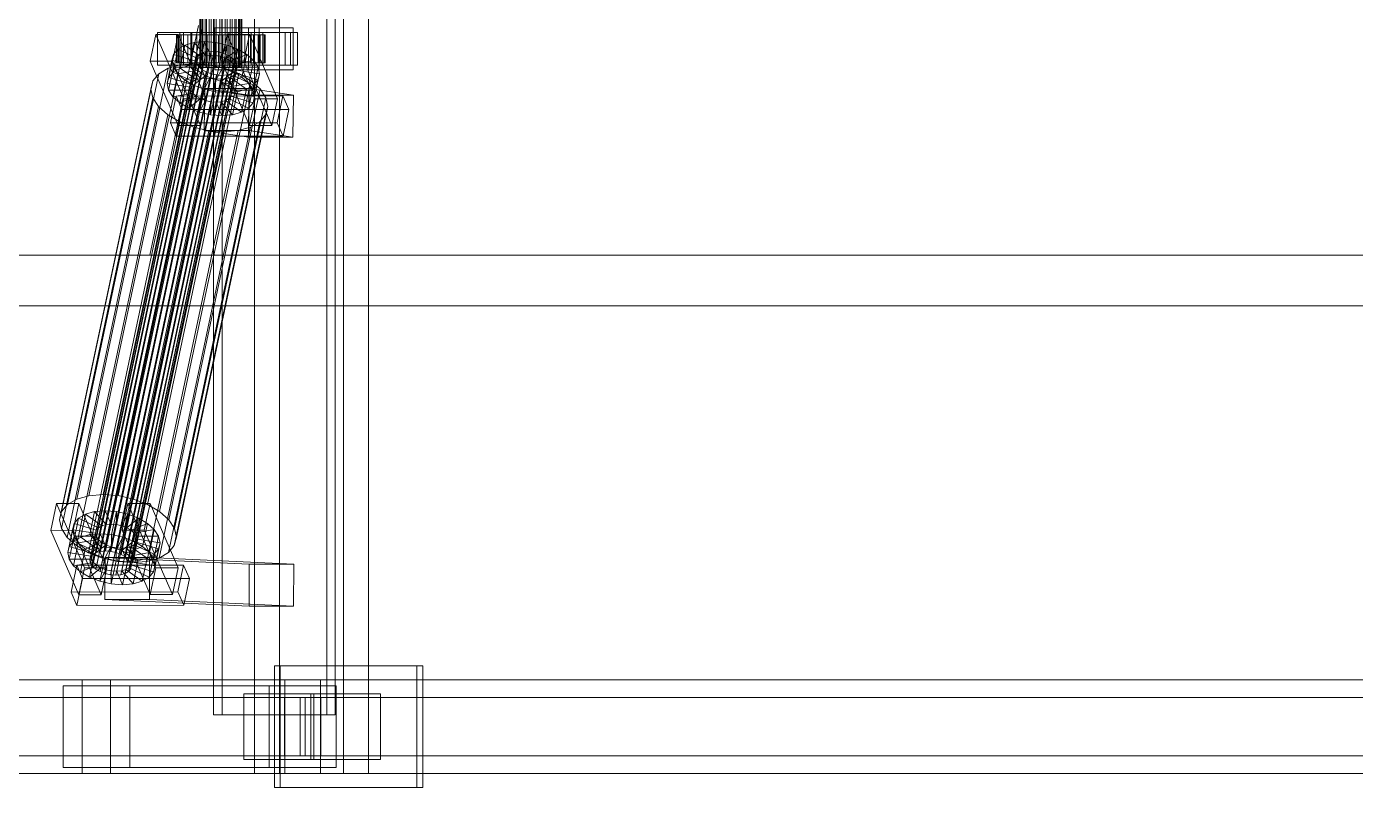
# Model space of a CAD drawing. Header units: millimetres. Extents: x -1970 to 34302, y -65268 to 6837.
# Drawn here: x 4593 to 5162, y -18456 to -18130 of the extents above; entities that cross this region are included whole.
import ezdxf

# ---------------------------------------------------------------- set-up
doc = ezdxf.new("R2010")
doc.units = ezdxf.units.MM
doc.layers.add('superior_C01', color=7, linetype='Continuous', lineweight=0)

msp = doc.modelspace()

# ---------------------------------------------------------------- linework, layer by layer
at = {"layer": 'superior_C01'}
for p, q in [((4690.625, -17550), (4690.625, -18450)), ((4701.278, -18450), (4701.278, -17550)), ((4728.727, -18450), (4728.727, -17550)), ((4739.381, -17550), (4739.381, -18450)), ((4673.101, -17575), (4673.101, -18425)), ((4676.753, -18425), (4676.753, -17575)), ((4721.49, -18425), (4721.49, -17575)), ((4725.143, -17575), (4725.143, -18425)), ((4667.121, -18148), (4667.121, -17852)), ((4667.317, -18148), (4667.317, -17852)), ((4667.538, -18148), (4667.538, -17852)), ((4668.112, -18148), (4668.112, -17852)), ((4668.539, -18148), (4668.539, -17852)), ((4669.452, -18148), (4669.452, -17852)), ((4670.056, -18148), (4670.056, -17852)), ((4671.246, -18148), (4671.246, -17852)), ((4671.986, -18148), (4671.986, -17852)), ((4673.371, -18148), (4673.371, -17852)), ((4674.197, -18148), (4674.197, -17852)), ((4675.684, -18148), (4675.684, -17852)), ((4676.538, -18148), (4676.538, -17852)), ((4678.025, -18148), (4678.025, -17852)), ((4678.85, -18148), (4678.85, -17852)), ((4680.236, -18148), (4680.236, -17852)), ((4680.976, -18148), (4680.976, -17852)), ((4682.166, -18148), (4682.166, -17852)), ((4682.77, -18148), (4682.77, -17852)), ((4683.683, -18148), (4683.683, -17852)), ((4684.11, -18148), (4684.11, -17852)), ((4684.684, -17852), (4684.684, -18148)), ((4684.905, -18148), (4684.905, -17852)), ((4685.101, -18148), (4685.101, -17852)), ((4666.563, -18130), (4645.725, -18228.298)), ((4647.542, -18228.298), (4668.38, -18130)), ((4658.632, -18133), (4649.107, -18133)), ((4649.107, -18133), (4649.107, -18147)), ((4663.717, -18133), (4649.107, -18133)), ((4658.632, -18147), (4658.632, -18133)), ((4658.632, -18133), (4673.242, -18133)), ((4705.973, -18133), (4660.25, -18133)), ((4660.25, -18133), (4660.25, -18147)), ((4663.294, -18133), (4660.25, -18133)), ((4663.294, -18147), (4663.294, -18133)), ((4663.294, -18133), (4709.016, -18133)), ((4663.717, -18147), (4663.717, -18133)), ((4663.717, -18133), (4673.242, -18133)), ((4673.242, -18133), (4673.242, -18147)), ((4692.637, -18131), (4673.586, -18131)), ((4673.586, -18131), (4673.586, -18149)), ((4688.074, -18131), (4673.586, -18131)), ((4689.114, -18133), (4679.588, -18133)), ((4679.588, -18133), (4679.588, -18147)), ((4694.198, -18133), (4679.588, -18133)), ((4688.074, -18149), (4688.074, -18131)), ((4688.074, -18131), (4707.125, -18131)), ((4689.114, -18147), (4689.114, -18133)), ((4689.114, -18133), (4703.724, -18133)), ((4692.637, -18149), (4692.637, -18131)), ((4692.637, -18131), (4707.125, -18131)), ((4694.198, -18147), (4694.198, -18133)), ((4694.198, -18133), (4703.724, -18133)), ((4703.724, -18133), (4703.724, -18147)), ((4705.973, -18147), (4705.973, -18133)), ((4705.973, -18133), (4709.016, -18133)), ((4707.125, -18131), (4707.125, -18149)), ((4709.016, -18133), (4709.016, -18147)), ((4648.405, -18133.859), (4645.974, -18145.327)), ((4657.93, -18133.847), (4648.405, -18133.859)), ((4660.404, -18161.391), (4648.405, -18133.859)), ((4655.499, -18145.315), (4657.93, -18133.847)), ((4657.546, -18134), (4657.132, -18134)), ((4657.132, -18134), (4667.121, -18134)), ((4657.132, -18146), (4657.132, -18134)), ((4657.132, -18134), (4658.012, -18134)), ((4659.224, -18134), (4657.546, -18134)), ((4657.546, -18134), (4667.317, -18134)), ((4657.546, -18146), (4657.546, -18134)), ((4660.822, -18138.419), (4657.828, -18140.156)), ((4657.93, -18133.847), (4669.929, -18161.379)), ((4658.012, -18134), (4667.538, -18134)), ((4658.012, -18146), (4658.012, -18134)), ((4658.012, -18134), (4660.126, -18134)), ((4658.738, -18148.249), (4660.822, -18138.419)), ((4662.053, -18134), (4659.224, -18134)), ((4659.224, -18134), (4668.112, -18134)), ((4659.224, -18146), (4659.224, -18134)), ((4660.126, -18134), (4668.539, -18134)), ((4660.126, -18146), (4660.126, -18134)), ((4660.126, -18134), (4663.329, -18134)), ((4664.712, -18137.325), (4660.822, -18138.419)), ((4660.822, -18138.419), (4667.749, -18143.38)), ((4665.84, -18134), (4662.053, -18134)), ((4662.053, -18134), (4669.452, -18134)), ((4662.053, -18146), (4662.053, -18134)), ((4662.628, -18147.155), (4664.712, -18137.325)), ((4663.329, -18134), (4670.056, -18134)), ((4663.329, -18146), (4663.329, -18134)), ((4663.329, -18134), (4667.403, -18134)), ((4669.235, -18136.948), (4664.712, -18137.325)), ((4664.712, -18137.325), (4669.592, -18142.862)), ((4670.328, -18134), (4665.84, -18134)), ((4665.84, -18134), (4671.246, -18134)), ((4665.84, -18146), (4665.84, -18134)), ((4667.121, -18134), (4667.317, -18134)), ((4667.121, -18134), (4667.121, -18146)), ((4667.538, -18134), (4667.121, -18134)), ((4667.151, -18146.777), (4669.235, -18136.948)), ((4667.317, -18134), (4668.112, -18134)), ((4667.317, -18134), (4667.317, -18146)), ((4667.403, -18134), (4671.986, -18134)), ((4667.403, -18146), (4667.403, -18134)), ((4667.403, -18134), (4672.07, -18134)), ((4667.538, -18134), (4667.538, -18146)), ((4668.539, -18134), (4667.538, -18134)), ((4668.112, -18134), (4669.452, -18134)), ((4668.112, -18134), (4668.112, -18146)), ((4668.539, -18134), (4668.539, -18146)), ((4670.056, -18134), (4668.539, -18134)), ((4674.081, -18137.313), (4669.235, -18136.948)), ((4669.235, -18136.948), (4671.734, -18142.683)), ((4669.452, -18134), (4671.246, -18134)), ((4669.452, -18134), (4669.452, -18146)), ((4670.056, -18134), (4670.056, -18146)), ((4671.986, -18134), (4670.056, -18134)), ((4675.209, -18134), (4670.328, -18134)), ((4670.328, -18134), (4673.371, -18134)), ((4670.328, -18146), (4670.328, -18134)), ((4671.246, -18134), (4673.371, -18134)), ((4671.246, -18134), (4671.246, -18146)), ((4671.986, -18134), (4671.986, -18146)), ((4674.197, -18134), (4671.986, -18134)), ((4671.997, -18147.143), (4674.081, -18137.313)), ((4672.07, -18134), (4674.197, -18134)), ((4672.07, -18146), (4672.07, -18134)), ((4672.07, -18134), (4677.013, -18134)), ((4673.371, -18134), (4675.684, -18134)), ((4673.371, -18134), (4673.371, -18146)), ((4674.081, -18137.313), (4674.03, -18142.856)), ((4678.92, -18138.396), (4674.081, -18137.313)), ((4674.197, -18134), (4674.197, -18146)), ((4676.538, -18134), (4674.197, -18134)), ((4680.152, -18134), (4675.209, -18134)), ((4675.209, -18134), (4675.684, -18134)), ((4675.209, -18146), (4675.209, -18134)), ((4675.684, -18134), (4678.025, -18134)), ((4675.684, -18134), (4675.684, -18146)), ((4678.92, -18138.396), (4676.322, -18143.369)), ((4678.886, -18133.821), (4676.455, -18145.289)), ((4677.013, -18134), (4676.538, -18134)), ((4676.538, -18134), (4676.538, -18146)), ((4678.85, -18134), (4676.538, -18134)), ((4676.836, -18148.226), (4678.92, -18138.396)), ((4677.013, -18146), (4677.013, -18134)), ((4677.013, -18134), (4681.894, -18134)), ((4680.152, -18134), (4678.025, -18134)), ((4678.025, -18134), (4680.236, -18134)), ((4678.025, -18134), (4678.025, -18146)), ((4681.894, -18134), (4678.85, -18134)), ((4678.85, -18134), (4678.85, -18146)), ((4680.976, -18134), (4678.85, -18134)), ((4688.412, -18133.809), (4678.886, -18133.821)), ((4690.886, -18161.353), (4678.886, -18133.821)), ((4683.423, -18140.123), (4678.92, -18138.396)), ((4684.819, -18134), (4680.152, -18134)), ((4680.152, -18146), (4680.152, -18134)), ((4684.819, -18134), (4680.236, -18134)), ((4680.236, -18134), (4682.166, -18134)), ((4680.236, -18134), (4680.236, -18146)), ((4686.381, -18134), (4680.976, -18134)), ((4680.976, -18134), (4680.976, -18146)), ((4682.77, -18134), (4680.976, -18134)), ((4681.894, -18146), (4681.894, -18134)), ((4681.894, -18134), (4686.381, -18134)), ((4688.893, -18134), (4682.166, -18134)), ((4682.166, -18134), (4683.683, -18134)), ((4682.166, -18134), (4682.166, -18146)), ((4690.168, -18134), (4682.77, -18134)), ((4682.77, -18134), (4682.77, -18146)), ((4684.11, -18134), (4682.77, -18134)), ((4692.096, -18134), (4683.683, -18134)), ((4683.683, -18134), (4684.684, -18134)), ((4683.683, -18134), (4683.683, -18146)), ((4692.998, -18134), (4684.11, -18134)), ((4684.11, -18134), (4684.11, -18146)), ((4684.905, -18134), (4684.11, -18134)), ((4684.684, -18134), (4694.209, -18134)), ((4684.684, -18146), (4684.684, -18134)), ((4684.684, -18134), (4685.101, -18134)), ((4688.893, -18134), (4684.819, -18134)), ((4684.819, -18146), (4684.819, -18134)), ((4694.676, -18134), (4684.905, -18134)), ((4684.905, -18134), (4684.905, -18146)), ((4685.101, -18134), (4684.905, -18134)), ((4695.089, -18134), (4685.101, -18134)), ((4685.101, -18134), (4685.101, -18146)), ((4685.981, -18145.277), (4688.412, -18133.809)), ((4686.381, -18146), (4686.381, -18134)), ((4686.381, -18134), (4690.168, -18134)), ((4688.412, -18133.809), (4700.411, -18161.341)), ((4692.096, -18134), (4688.893, -18134)), ((4688.893, -18146), (4688.893, -18134)), ((4690.168, -18146), (4690.168, -18134)), ((4690.168, -18134), (4692.998, -18134)), ((4694.209, -18134), (4692.096, -18134)), ((4692.096, -18146), (4692.096, -18134)), ((4692.998, -18146), (4692.998, -18134)), ((4692.998, -18134), (4694.676, -18134)), ((4694.209, -18134), (4694.209, -18146)), ((4695.089, -18134), (4694.209, -18134)), ((4694.676, -18146), (4694.676, -18134)), ((4694.676, -18134), (4695.089, -18134)), ((4695.089, -18146), (4695.089, -18134)), ((4620.459, -18357.434), (4665.782, -18143.635)), ((4621.356, -18356.363), (4666.679, -18142.565)), ((4622.774, -18355.541), (4668.097, -18141.742)), ((4624.617, -18355.022), (4669.939, -18141.224)), ((4626.759, -18354.844), (4672.082, -18141.045)), ((4629.054, -18355.017), (4674.377, -18141.218)), ((4631.347, -18355.53), (4676.67, -18141.731)), ((4633.48, -18356.348), (4678.803, -18142.549)), ((4635.308, -18357.415), (4680.631, -18143.617)), ((4636.707, -18358.659), (4682.03, -18144.861)), ((4653.852, -18152.246), (4655.936, -18142.416)), ((4655.936, -18142.416), (4655.273, -18145.047)), ((4655.744, -18149.985), (4657.828, -18140.156)), ((4657.828, -18140.156), (4655.936, -18142.416)), ((4655.936, -18142.416), (4665.435, -18145.274)), ((4657.828, -18140.156), (4666.331, -18144.203)), ((4666.331, -18144.203), (4664.248, -18154.033)), ((4665.435, -18145.274), (4666.331, -18144.203)), ((4665.782, -18143.635), (4665.468, -18144.881)), ((4667.749, -18143.38), (4665.666, -18153.21)), ((4666.679, -18142.565), (4665.782, -18143.635)), ((4666.331, -18144.203), (4667.749, -18143.38)), ((4668.097, -18141.742), (4666.679, -18142.565)), ((4669.592, -18142.862), (4667.508, -18152.692)), ((4667.749, -18143.38), (4669.592, -18142.862)), ((4669.939, -18141.224), (4668.097, -18141.742)), ((4669.592, -18142.862), (4671.734, -18142.683)), ((4671.734, -18142.683), (4669.651, -18152.513)), ((4672.082, -18141.045), (4669.939, -18141.224)), ((4671.734, -18142.683), (4674.03, -18142.856)), ((4674.03, -18142.856), (4671.946, -18152.686)), ((4674.377, -18141.218), (4672.082, -18141.045)), ((4674.03, -18142.856), (4676.322, -18143.369)), ((4676.322, -18143.369), (4674.238, -18153.199)), ((4676.67, -18141.731), (4674.377, -18141.218)), ((4676.322, -18143.369), (4678.455, -18144.188)), ((4678.455, -18144.188), (4676.372, -18154.017)), ((4678.803, -18142.549), (4676.67, -18141.731)), ((4683.423, -18140.123), (4678.455, -18144.188)), ((4678.455, -18144.188), (4680.284, -18145.255)), ((4680.631, -18143.617), (4678.803, -18142.549)), ((4687.283, -18142.377), (4680.284, -18145.255)), ((4682.03, -18144.861), (4680.631, -18143.617)), ((4681.339, -18149.953), (4683.423, -18140.123)), ((4682.904, -18146.196), (4682.03, -18144.861)), ((4687.283, -18142.377), (4683.423, -18140.123)), ((4685.199, -18152.207), (4687.283, -18142.377)), ((4690.237, -18145.003), (4687.283, -18142.377)), ((4614.538, -18332.659), (4653.61, -18148.35)), ((4619.739, -18331.197), (4658.811, -18146.887)), ((4620.146, -18358.68), (4665.468, -18144.881)), ((4620.436, -18360.017), (4665.759, -18146.218)), ((4621.31, -18361.352), (4666.633, -18147.554)), ((4622.709, -18362.596), (4668.032, -18148.798)), ((4624.538, -18363.664), (4669.86, -18149.865)), ((4625.785, -18330.692), (4664.856, -18146.383)), ((4632.263, -18331.181), (4671.335, -18146.872)), ((4636.662, -18363.648), (4681.984, -18149.85)), ((4637.558, -18362.578), (4682.881, -18148.779)), ((4682.904, -18146.196), (4637.582, -18359.995)), ((4637.872, -18361.332), (4683.195, -18147.533)), ((4638.733, -18332.629), (4677.804, -18148.32)), ((4645.974, -18145.327), (4655.499, -18145.315)), ((4645.974, -18145.327), (4657.973, -18172.859)), ((4649.107, -18147), (4658.632, -18147)), ((4649.107, -18147), (4663.717, -18147)), ((4653.61, -18148.35), (4649.608, -18150.672)), ((4653.189, -18154.877), (4655.273, -18145.047)), ((4658.811, -18146.887), (4653.61, -18148.35)), ((4653.802, -18157.698), (4655.886, -18147.868)), ((4653.852, -18152.246), (4655.744, -18149.985)), ((4655.273, -18145.047), (4665.121, -18146.52)), ((4655.273, -18145.047), (4655.886, -18147.868)), ((4667.498, -18172.847), (4655.499, -18145.315)), ((4655.744, -18149.985), (4658.738, -18148.249)), ((4664.248, -18154.033), (4655.744, -18149.985)), ((4655.886, -18147.868), (4665.411, -18147.856)), ((4655.886, -18147.868), (4657.732, -18150.688)), ((4667.121, -18146), (4657.132, -18146)), ((4657.132, -18146), (4657.546, -18146)), ((4658.012, -18146), (4657.132, -18146)), ((4667.317, -18146), (4657.546, -18146)), ((4657.546, -18146), (4659.224, -18146)), ((4657.732, -18150.688), (4666.286, -18149.192)), ((4667.538, -18146), (4658.012, -18146)), ((4660.126, -18146), (4658.012, -18146)), ((4673.242, -18147), (4658.632, -18147)), ((4658.738, -18148.249), (4662.628, -18147.155)), ((4665.666, -18153.21), (4658.738, -18148.249)), ((4664.856, -18146.383), (4658.811, -18146.887)), ((4668.112, -18146), (4659.224, -18146)), ((4659.224, -18146), (4662.053, -18146)), ((4668.539, -18146), (4660.126, -18146)), ((4663.329, -18146), (4660.126, -18146)), ((4660.25, -18147), (4705.973, -18147)), ((4660.25, -18147), (4663.294, -18147)), ((4660.685, -18153.314), (4667.685, -18150.436)), ((4669.452, -18146), (4662.053, -18146)), ((4662.053, -18146), (4665.84, -18146)), ((4662.628, -18147.155), (4667.151, -18146.777)), ((4667.508, -18152.692), (4662.628, -18147.155)), ((4665.121, -18146.52), (4663.037, -18156.35)), ((4709.016, -18147), (4663.294, -18147)), ((4665.411, -18147.856), (4663.327, -18157.686)), ((4670.056, -18146), (4663.329, -18146)), ((4667.403, -18146), (4663.329, -18146)), ((4665.435, -18145.274), (4663.351, -18155.103)), ((4673.242, -18147), (4663.717, -18147)), ((4666.286, -18149.192), (4664.202, -18159.022)), ((4671.335, -18146.872), (4664.856, -18146.383)), ((4665.121, -18146.52), (4665.435, -18145.274)), ((4665.411, -18147.856), (4665.121, -18146.52)), ((4666.286, -18149.192), (4665.411, -18147.856)), ((4665.468, -18144.881), (4665.759, -18146.218)), ((4667.685, -18150.436), (4665.601, -18160.266)), ((4665.759, -18146.218), (4666.633, -18147.554)), ((4671.246, -18146), (4665.84, -18146)), ((4665.84, -18146), (4670.328, -18146)), ((4667.685, -18150.436), (4666.286, -18149.192)), ((4666.633, -18147.554), (4668.032, -18148.798)), ((4667.317, -18146), (4667.121, -18146)), ((4667.121, -18146), (4667.538, -18146)), ((4667.538, -18148), (4667.121, -18148)), ((4667.121, -18148), (4667.317, -18148)), ((4669.651, -18152.513), (4667.151, -18146.777)), ((4667.151, -18146.777), (4671.997, -18147.143)), ((4668.112, -18146), (4667.317, -18146)), ((4667.317, -18148), (4668.112, -18148)), ((4671.986, -18146), (4667.403, -18146)), ((4672.07, -18146), (4667.403, -18146)), ((4667.538, -18146), (4668.539, -18146)), ((4668.539, -18148), (4667.538, -18148)), ((4669.513, -18151.503), (4667.685, -18150.436)), ((4668.032, -18148.798), (4669.86, -18149.865)), ((4669.452, -18146), (4668.112, -18146)), ((4668.112, -18148), (4669.452, -18148)), ((4668.539, -18146), (4670.056, -18146)), ((4670.056, -18148), (4668.539, -18148)), ((4671.246, -18146), (4669.452, -18146)), ((4669.452, -18148), (4671.246, -18148)), ((4669.86, -18149.865), (4671.993, -18150.683)), ((4670.056, -18146), (4671.986, -18146)), ((4671.986, -18148), (4670.056, -18148)), ((4673.371, -18146), (4670.328, -18146)), ((4670.328, -18146), (4675.209, -18146)), ((4673.371, -18146), (4671.246, -18146)), ((4671.246, -18148), (4673.371, -18148)), ((4677.804, -18148.32), (4671.335, -18146.872)), ((4671.946, -18152.686), (4671.997, -18147.143)), ((4671.986, -18146), (4674.197, -18146)), ((4674.197, -18148), (4671.986, -18148)), ((4671.997, -18147.143), (4676.836, -18148.226)), ((4674.197, -18146), (4672.07, -18146)), ((4677.013, -18146), (4672.07, -18146)), ((4675.684, -18146), (4673.371, -18146)), ((4673.371, -18148), (4675.684, -18148)), ((4673.586, -18149), (4692.637, -18149)), ((4688.074, -18149), (4673.586, -18149)), ((4674.197, -18146), (4676.538, -18146)), ((4676.538, -18148), (4674.197, -18148)), ((4674.238, -18153.199), (4676.836, -18148.226)), ((4675.684, -18146), (4675.209, -18146)), ((4675.209, -18146), (4680.152, -18146)), ((4678.025, -18146), (4675.684, -18146)), ((4675.684, -18148), (4678.025, -18148)), ((4676.372, -18154.017), (4681.339, -18149.953)), ((4676.455, -18145.289), (4685.981, -18145.277)), ((4676.455, -18145.289), (4688.454, -18172.821)), ((4676.538, -18146), (4677.013, -18146)), ((4676.538, -18146), (4678.85, -18146)), ((4678.85, -18148), (4676.538, -18148)), ((4676.836, -18148.226), (4681.339, -18149.953)), ((4681.894, -18146), (4677.013, -18146)), ((4683.824, -18150.629), (4677.804, -18148.32)), ((4680.236, -18146), (4678.025, -18146)), ((4678.025, -18146), (4680.152, -18146)), ((4678.025, -18148), (4680.236, -18148)), ((4680.284, -18145.255), (4678.2, -18155.085)), ((4678.85, -18146), (4681.894, -18146)), ((4678.85, -18146), (4680.976, -18146)), ((4680.976, -18148), (4678.85, -18148)), ((4679.588, -18147), (4689.114, -18147)), ((4679.588, -18147), (4694.198, -18147)), ((4681.683, -18146.499), (4679.599, -18156.329)), ((4680.152, -18146), (4684.819, -18146)), ((4682.166, -18146), (4680.236, -18146)), ((4680.236, -18146), (4684.819, -18146)), ((4680.236, -18148), (4682.166, -18148)), ((4680.284, -18145.255), (4681.683, -18146.499)), ((4682.534, -18150.417), (4680.45, -18160.247)), ((4680.473, -18157.665), (4682.557, -18147.835)), ((4680.566, -18150.672), (4681.984, -18149.85)), ((4682.847, -18149.171), (4680.764, -18159.001)), ((4680.976, -18146), (4686.381, -18146)), ((4680.976, -18146), (4682.77, -18146)), ((4682.77, -18148), (4680.976, -18148)), ((4681.339, -18149.953), (4685.199, -18152.207)), ((4682.534, -18150.417), (4681.637, -18151.488)), ((4690.237, -18145.003), (4681.683, -18146.499)), ((4681.683, -18146.499), (4682.557, -18147.835)), ((4686.381, -18146), (4681.894, -18146)), ((4681.984, -18149.85), (4682.881, -18148.779)), ((4683.683, -18146), (4682.166, -18146)), ((4682.166, -18146), (4688.893, -18146)), ((4682.166, -18148), (4683.683, -18148)), ((4682.847, -18149.171), (4682.534, -18150.417)), ((4692.033, -18153.275), (4682.534, -18150.417)), ((4682.557, -18147.835), (4692.083, -18147.823)), ((4682.557, -18147.835), (4682.847, -18149.171)), ((4682.77, -18146), (4690.168, -18146)), ((4682.77, -18146), (4684.11, -18146)), ((4684.11, -18148), (4682.77, -18148)), ((4692.695, -18150.644), (4682.847, -18149.171)), ((4682.881, -18148.779), (4683.195, -18147.533)), ((4683.195, -18147.533), (4682.904, -18146.196)), ((4684.684, -18146), (4683.683, -18146)), ((4683.683, -18146), (4692.096, -18146)), ((4683.683, -18148), (4684.684, -18148)), ((4684.11, -18146), (4692.998, -18146)), ((4684.11, -18146), (4684.905, -18146)), ((4684.905, -18148), (4684.11, -18148)), ((4694.209, -18146), (4684.684, -18146)), ((4685.101, -18146), (4684.684, -18146)), ((4684.684, -18148), (4685.101, -18148)), ((4684.819, -18146), (4688.893, -18146)), ((4684.905, -18146), (4694.676, -18146)), ((4684.905, -18146), (4685.101, -18146)), ((4685.101, -18148), (4684.905, -18148)), ((4685.101, -18146), (4695.089, -18146)), ((4697.98, -18172.809), (4685.981, -18145.277)), ((4690.168, -18146), (4686.381, -18146)), ((4707.125, -18149), (4688.074, -18149)), ((4688.153, -18154.833), (4690.237, -18145.003)), ((4688.893, -18146), (4692.096, -18146)), ((4703.724, -18147), (4689.114, -18147)), ((4692.083, -18147.823), (4689.999, -18157.653)), ((4692.998, -18146), (4690.168, -18146)), ((4692.083, -18147.823), (4690.237, -18145.003)), ((4692.695, -18150.644), (4692.083, -18147.823)), ((4692.096, -18146), (4694.209, -18146)), ((4707.125, -18149), (4692.637, -18149)), ((4694.676, -18146), (4692.998, -18146)), ((4703.724, -18147), (4694.198, -18147)), ((4694.209, -18146), (4695.089, -18146)), ((4695.089, -18146), (4694.676, -18146)), ((4709.016, -18147), (4705.973, -18147)), ((4608.006, -18338.003), (4647.078, -18153.694)), ((4610.536, -18334.981), (4649.608, -18150.672)), ((4626.671, -18364.482), (4671.993, -18150.683)), ((4628.963, -18364.995), (4674.286, -18151.196)), ((4631.259, -18365.168), (4676.581, -18151.369)), ((4633.401, -18364.989), (4678.724, -18151.191)), ((4635.244, -18364.471), (4680.566, -18150.672)), ((4644.753, -18334.938), (4683.824, -18150.629)), ((4647.078, -18153.694), (4646.192, -18157.211)), ((4649.608, -18150.672), (4647.078, -18153.694)), ((4649.913, -18337.95), (4688.984, -18153.641)), ((4653.189, -18154.877), (4653.852, -18152.246)), ((4663.037, -18156.35), (4653.189, -18154.877)), ((4653.802, -18157.698), (4653.189, -18154.877)), ((4663.351, -18155.103), (4653.852, -18152.246)), ((4655.648, -18160.518), (4657.732, -18150.688)), ((4657.732, -18150.688), (4660.685, -18153.314)), ((4658.602, -18163.144), (4660.685, -18153.314)), ((4660.685, -18153.314), (4664.545, -18155.567)), ((4662.461, -18165.397), (4664.545, -18155.567)), ((4663.351, -18155.103), (4663.037, -18156.35)), ((4664.248, -18154.033), (4663.351, -18155.103)), ((4665.666, -18153.21), (4664.248, -18154.033)), ((4664.545, -18155.567), (4669.513, -18151.503)), ((4664.545, -18155.567), (4669.048, -18157.295)), ((4667.508, -18152.692), (4665.666, -18153.21)), ((4669.513, -18151.503), (4667.429, -18161.333)), ((4669.651, -18152.513), (4667.508, -18152.692)), ((4669.048, -18157.295), (4671.646, -18152.321)), ((4671.646, -18152.321), (4669.513, -18151.503)), ((4671.646, -18152.321), (4669.562, -18162.151)), ((4671.946, -18152.686), (4669.651, -18152.513)), ((4673.939, -18152.835), (4671.646, -18152.321)), ((4673.939, -18152.835), (4671.855, -18162.664)), ((4674.238, -18153.199), (4671.946, -18152.686)), ((4671.993, -18150.683), (4674.286, -18151.196)), ((4673.888, -18158.378), (4673.939, -18152.835)), ((4676.234, -18153.008), (4673.939, -18152.835)), ((4676.234, -18153.008), (4674.15, -18162.837)), ((4676.372, -18154.017), (4674.238, -18153.199)), ((4674.286, -18151.196), (4676.581, -18151.369)), ((4678.376, -18152.829), (4676.234, -18153.008)), ((4678.734, -18158.743), (4676.234, -18153.008)), ((4678.376, -18152.829), (4676.292, -18162.659)), ((4678.2, -18155.085), (4676.372, -18154.017)), ((4676.581, -18151.369), (4678.724, -18151.191)), ((4680.219, -18152.311), (4678.135, -18162.14)), ((4678.2, -18155.085), (4685.199, -18152.207)), ((4679.599, -18156.329), (4678.2, -18155.085)), ((4680.219, -18152.311), (4678.376, -18152.829)), ((4683.256, -18158.366), (4678.376, -18152.829)), ((4678.724, -18151.191), (4680.566, -18150.672)), ((4681.637, -18151.488), (4679.553, -18161.318)), ((4679.599, -18156.329), (4688.153, -18154.833)), ((4681.637, -18151.488), (4680.219, -18152.311)), ((4687.147, -18157.272), (4680.219, -18152.311)), ((4690.14, -18155.535), (4681.637, -18151.488)), ((4688.984, -18153.641), (4683.824, -18150.629)), ((4685.199, -18152.207), (4688.153, -18154.833)), ((4687.147, -18157.272), (4690.14, -18155.535)), ((4688.057, -18165.365), (4690.14, -18155.535)), ((4688.153, -18154.833), (4689.999, -18157.653)), ((4692.933, -18157.152), (4688.984, -18153.641)), ((4689.949, -18163.105), (4692.033, -18153.275)), ((4690.14, -18155.535), (4692.033, -18153.275)), ((4690.612, -18160.474), (4692.695, -18150.644)), ((4692.033, -18153.275), (4692.695, -18150.644)), ((4607.121, -18341.52), (4646.192, -18157.211)), ((4607.94, -18345.291), (4647.011, -18160.982)), ((4646.192, -18157.211), (4647.011, -18160.982)), ((4647.011, -18160.982), (4649.479, -18164.752)), ((4663.327, -18157.686), (4653.802, -18157.698)), ((4655.648, -18160.518), (4653.802, -18157.698)), ((4653.861, -18341.461), (4692.933, -18157.152)), ((4657.046, -18160.247), (4654.615, -18171.715)), ((4664.202, -18159.022), (4655.648, -18160.518)), ((4658.602, -18163.144), (4655.648, -18160.518)), ((4695.401, -18160.922), (4656.329, -18345.231)), ((4702.769, -18160.19), (4657.046, -18160.247)), ((4659.546, -18165.983), (4657.046, -18160.247)), ((4657.973, -18172.859), (4660.404, -18161.391)), ((4665.601, -18160.266), (4658.602, -18163.144)), ((4660.404, -18161.391), (4669.929, -18161.379)), ((4667.429, -18161.333), (4662.461, -18165.397)), ((4663.037, -18156.35), (4663.327, -18157.686)), ((4663.327, -18157.686), (4664.202, -18159.022)), ((4664.202, -18159.022), (4665.601, -18160.266)), ((4665.601, -18160.266), (4667.429, -18161.333)), ((4666.965, -18167.125), (4669.048, -18157.295)), ((4667.429, -18161.333), (4669.562, -18162.151)), ((4669.929, -18161.379), (4667.498, -18172.847)), ((4669.293, -18156.962), (4669.04, -18174.943)), ((4669.048, -18157.295), (4673.888, -18158.378)), ((4688.344, -18156.962), (4669.293, -18156.962)), ((4688.195, -18159.83), (4669.293, -18156.962)), ((4671.804, -18168.208), (4673.888, -18158.378)), ((4673.888, -18158.378), (4678.734, -18158.743)), ((4676.65, -18168.573), (4678.734, -18158.743)), ((4678.135, -18162.14), (4679.553, -18161.318)), ((4678.734, -18158.743), (4683.256, -18158.366)), ((4679.553, -18161.318), (4680.45, -18160.247)), ((4679.553, -18161.318), (4688.057, -18165.365)), ((4680.473, -18157.665), (4679.599, -18156.329)), ((4680.45, -18160.247), (4680.764, -18159.001)), ((4680.45, -18160.247), (4689.949, -18163.105)), ((4689.999, -18157.653), (4680.473, -18157.665)), ((4680.764, -18159.001), (4680.473, -18157.665)), ((4680.764, -18159.001), (4690.612, -18160.474)), ((4681.172, -18168.196), (4683.256, -18158.366)), ((4683.256, -18158.366), (4687.147, -18157.272)), ((4685.063, -18167.102), (4687.147, -18157.272)), ((4687.942, -18177.811), (4688.195, -18159.83)), ((4688.091, -18174.943), (4688.344, -18156.962)), ((4688.195, -18159.83), (4707.245, -18159.83)), ((4688.344, -18156.962), (4707.245, -18159.83)), ((4688.454, -18172.821), (4690.886, -18161.353)), ((4690.612, -18160.474), (4689.949, -18163.105)), ((4689.999, -18157.653), (4690.612, -18160.474)), ((4690.886, -18161.353), (4700.411, -18161.341)), ((4695.401, -18160.922), (4692.933, -18157.152)), ((4696.22, -18164.693), (4695.401, -18160.922)), ((4700.411, -18161.341), (4697.98, -18172.809)), ((4700.338, -18171.658), (4702.769, -18160.19)), ((4702.769, -18160.19), (4705.269, -18165.926)), ((4707.245, -18159.83), (4706.993, -18177.811)), ((4610.407, -18349.061), (4649.479, -18164.752)), ((4649.479, -18164.752), (4653.427, -18168.263)), ((4657.115, -18177.451), (4659.546, -18165.983)), ((4657.148, -18349.002), (4696.22, -18164.693)), ((4662.461, -18165.397), (4658.602, -18163.144)), ((4659.546, -18165.983), (4705.269, -18165.926)), ((4666.965, -18167.125), (4662.461, -18165.397)), ((4669.562, -18162.151), (4666.965, -18167.125)), ((4671.804, -18168.208), (4666.965, -18167.125)), ((4669.562, -18162.151), (4671.855, -18162.664)), ((4671.855, -18162.664), (4671.804, -18168.208)), ((4671.855, -18162.664), (4674.15, -18162.837)), ((4674.15, -18162.837), (4676.292, -18162.659)), ((4674.15, -18162.837), (4676.65, -18168.573)), ((4676.292, -18162.659), (4678.135, -18162.14)), ((4676.292, -18162.659), (4681.172, -18168.196)), ((4678.135, -18162.14), (4685.063, -18167.102)), ((4685.063, -18167.102), (4681.172, -18168.196)), ((4688.057, -18165.365), (4685.063, -18167.102)), ((4689.949, -18163.105), (4688.057, -18165.365)), ((4695.334, -18168.21), (4696.22, -18164.693)), ((4705.269, -18165.926), (4702.837, -18177.394)), ((4614.356, -18352.572), (4653.427, -18168.263)), ((4619.516, -18355.584), (4658.587, -18171.275)), ((4653.427, -18168.263), (4658.587, -18171.275)), ((4653.733, -18355.541), (4692.804, -18171.232)), ((4654.615, -18171.715), (4700.338, -18171.658)), ((4654.615, -18171.715), (4657.115, -18177.451)), ((4656.262, -18352.519), (4695.334, -18168.21)), ((4667.498, -18172.847), (4657.973, -18172.859)), ((4658.587, -18171.275), (4664.607, -18173.584)), ((4676.65, -18168.573), (4671.804, -18168.208)), ((4681.172, -18168.196), (4676.65, -18168.573)), ((4697.98, -18172.809), (4688.454, -18172.821)), ((4688.802, -18173.554), (4692.804, -18171.232)), ((4692.804, -18171.232), (4695.334, -18168.21)), ((4702.837, -18177.394), (4700.338, -18171.658)), ((4625.536, -18357.893), (4664.607, -18173.584)), ((4632.006, -18359.341), (4671.077, -18175.032)), ((4638.484, -18359.83), (4677.555, -18175.521)), ((4644.53, -18359.326), (4683.601, -18175.016)), ((4649.731, -18357.863), (4688.802, -18173.554)), ((4702.837, -18177.394), (4657.115, -18177.451)), ((4664.607, -18173.584), (4671.077, -18175.032)), ((4669.04, -18174.943), (4688.091, -18174.943)), ((4687.942, -18177.811), (4669.04, -18174.943)), ((4671.077, -18175.032), (4677.555, -18175.521)), ((4677.555, -18175.521), (4683.601, -18175.016)), ((4683.601, -18175.016), (4688.802, -18173.554)), ((4706.993, -18177.811), (4687.942, -18177.811)), ((4706.993, -18177.811), (4688.091, -18174.943)), ((4645.725, -18228.298), (3711.715, -18228.298)), ((3713.532, -18228.298), (4647.542, -18228.298)), ((4645.725, -18228.298), (4647.542, -18228.298)), ((5579.735, -18228.298), (4645.725, -18228.298)), ((4647.542, -18228.298), (5581.551, -18228.298)), ((11044.69, -18250), (2005.168, -18250)), ((2006.698, -18250), (11046.22, -18250)), ((4614.538, -18332.659), (4619.739, -18331.197)), ((4619.739, -18331.197), (4625.785, -18330.692)), ((4625.785, -18330.692), (4632.263, -18331.181)), ((4632.263, -18331.181), (4638.733, -18332.629)), ((4605.86, -18334.551), (4603.429, -18346.02)), ((4615.386, -18334.539), (4605.86, -18334.551)), ((4617.859, -18362.083), (4605.86, -18334.551)), ((4607.121, -18341.52), (4608.006, -18338.003)), ((4608.006, -18338.003), (4610.536, -18334.981)), ((4610.536, -18334.981), (4614.538, -18332.659)), ((4612.955, -18346.008), (4615.386, -18334.539)), ((4615.386, -18334.539), (4627.385, -18362.071)), ((4622.168, -18338.017), (4618.277, -18339.111)), ((4620.084, -18347.847), (4622.168, -18338.017)), ((4626.69, -18337.64), (4622.168, -18338.017)), ((4622.168, -18338.017), (4627.048, -18343.554)), ((4624.606, -18347.47), (4626.69, -18337.64)), ((4631.536, -18338.005), (4626.69, -18337.64)), ((4626.69, -18337.64), (4629.19, -18343.376)), ((4629.452, -18347.835), (4631.536, -18338.005)), ((4631.536, -18338.005), (4631.485, -18343.549)), ((4636.376, -18339.088), (4631.536, -18338.005)), ((4636.342, -18334.513), (4633.911, -18345.981)), ((4645.867, -18334.501), (4636.342, -18334.513)), ((4648.341, -18362.045), (4636.342, -18334.513)), ((4638.733, -18332.629), (4644.753, -18334.938)), ((4643.436, -18345.969), (4645.867, -18334.501)), ((4644.753, -18334.938), (4649.913, -18337.95)), ((4645.867, -18334.501), (4657.867, -18362.033)), ((4649.913, -18337.95), (4653.861, -18341.461)), ((4607.94, -18345.291), (4607.121, -18341.52)), ((4611.307, -18352.938), (4613.391, -18343.108)), ((4613.391, -18343.108), (4612.729, -18345.739)), ((4613.2, -18350.678), (4615.284, -18340.848)), ((4615.284, -18340.848), (4613.391, -18343.108)), ((4613.391, -18343.108), (4622.89, -18345.966)), ((4618.277, -18339.111), (4615.284, -18340.848)), ((4615.284, -18340.848), (4623.787, -18344.895)), ((4616.193, -18348.941), (4618.277, -18339.111)), ((4618.277, -18339.111), (4625.205, -18344.073)), ((4627.048, -18343.554), (4624.964, -18353.384)), ((4625.205, -18344.073), (4627.048, -18343.554)), ((4627.048, -18343.554), (4629.19, -18343.376)), ((4629.19, -18343.376), (4627.106, -18353.205)), ((4629.19, -18343.376), (4631.485, -18343.549)), ((4631.485, -18343.549), (4629.402, -18353.378)), ((4631.485, -18343.549), (4633.778, -18344.062)), ((4636.376, -18339.088), (4633.778, -18344.062)), ((4634.292, -18348.918), (4636.376, -18339.088)), ((4640.879, -18340.816), (4635.911, -18344.88)), ((4640.879, -18340.816), (4636.376, -18339.088)), ((4644.739, -18343.069), (4637.739, -18345.947)), ((4638.795, -18350.645), (4640.879, -18340.816)), ((4644.739, -18343.069), (4640.879, -18340.816)), ((4642.655, -18352.899), (4644.739, -18343.069)), ((4647.692, -18345.695), (4644.739, -18343.069)), ((4653.861, -18341.461), (4656.329, -18345.231)), ((4603.429, -18346.02), (4612.955, -18346.008)), ((4603.429, -18346.02), (4615.428, -18373.551)), ((4610.407, -18349.061), (4607.94, -18345.291)), ((4614.356, -18352.572), (4610.407, -18349.061)), ((4610.645, -18355.569), (4612.729, -18345.739)), ((4611.257, -18358.39), (4613.341, -18348.56)), ((4612.729, -18345.739), (4622.577, -18347.212)), ((4612.729, -18345.739), (4613.341, -18348.56)), ((4624.954, -18373.539), (4612.955, -18346.008)), ((4613.2, -18350.678), (4616.193, -18348.941)), ((4613.341, -18348.56), (4622.867, -18348.548)), ((4613.341, -18348.56), (4615.187, -18351.38)), ((4616.193, -18348.941), (4620.084, -18347.847)), ((4623.121, -18353.902), (4616.193, -18348.941)), ((4620.084, -18347.847), (4624.606, -18347.47)), ((4624.964, -18353.384), (4620.084, -18347.847)), ((4622.577, -18347.212), (4620.493, -18357.042)), ((4622.867, -18348.548), (4620.783, -18358.378)), ((4622.89, -18345.966), (4620.807, -18355.796)), ((4623.787, -18344.895), (4621.703, -18354.725)), ((4622.577, -18347.212), (4622.89, -18345.966)), ((4622.867, -18348.548), (4622.577, -18347.212)), ((4623.741, -18349.884), (4622.867, -18348.548)), ((4622.89, -18345.966), (4623.787, -18344.895)), ((4625.205, -18344.073), (4623.121, -18353.902)), ((4623.787, -18344.895), (4625.205, -18344.073)), ((4627.106, -18353.205), (4624.606, -18347.47)), ((4624.606, -18347.47), (4629.452, -18347.835)), ((4629.402, -18353.378), (4629.452, -18347.835)), ((4629.452, -18347.835), (4634.292, -18348.918)), ((4633.778, -18344.062), (4631.694, -18353.892)), ((4631.694, -18353.892), (4634.292, -18348.918)), ((4633.778, -18344.062), (4635.911, -18344.88)), ((4635.911, -18344.88), (4633.827, -18354.71)), ((4633.911, -18345.981), (4643.436, -18345.969)), ((4633.911, -18345.981), (4645.91, -18373.513)), ((4634.292, -18348.918), (4638.795, -18350.645)), ((4637.739, -18345.947), (4635.655, -18355.777)), ((4635.911, -18344.88), (4637.739, -18345.947)), ((4639.138, -18347.191), (4637.055, -18357.021)), ((4637.739, -18345.947), (4639.138, -18347.191)), ((4637.929, -18358.357), (4640.013, -18348.527)), ((4647.692, -18345.695), (4639.138, -18347.191)), ((4639.138, -18347.191), (4640.013, -18348.527)), ((4640.013, -18348.527), (4649.538, -18348.515)), ((4640.013, -18348.527), (4640.303, -18349.863)), ((4655.435, -18373.501), (4643.436, -18345.969)), ((4645.608, -18355.525), (4647.692, -18345.695)), ((4649.538, -18348.515), (4647.454, -18358.345)), ((4649.538, -18348.515), (4647.692, -18345.695)), ((4650.151, -18351.336), (4649.538, -18348.515)), ((4657.148, -18349.002), (4656.262, -18352.519)), ((4656.329, -18345.231), (4657.148, -18349.002)), ((4610.645, -18355.569), (4611.307, -18352.938)), ((4611.307, -18352.938), (4613.2, -18350.678)), ((4620.807, -18355.796), (4611.307, -18352.938)), ((4613.103, -18361.21), (4615.187, -18351.38)), ((4621.703, -18354.725), (4613.2, -18350.678)), ((4619.516, -18355.584), (4614.356, -18352.572)), ((4615.187, -18351.38), (4623.741, -18349.884)), ((4615.187, -18351.38), (4618.141, -18354.006)), ((4616.057, -18363.836), (4618.141, -18354.006)), ((4618.141, -18354.006), (4625.14, -18351.128)), ((4618.141, -18354.006), (4622.001, -18356.26)), ((4621.703, -18354.725), (4620.807, -18355.796)), ((4623.741, -18349.884), (4621.657, -18359.714)), ((4623.121, -18353.902), (4621.703, -18354.725)), ((4622.001, -18356.26), (4626.969, -18352.196)), ((4622.774, -18355.541), (4624.617, -18355.022)), ((4625.14, -18351.128), (4623.056, -18360.958)), ((4624.964, -18353.384), (4623.121, -18353.902)), ((4625.14, -18351.128), (4623.741, -18349.884)), ((4624.617, -18355.022), (4626.759, -18354.844)), ((4626.969, -18352.196), (4624.885, -18362.025)), ((4627.106, -18353.205), (4624.964, -18353.384)), ((4626.969, -18352.196), (4625.14, -18351.128)), ((4626.504, -18357.987), (4629.102, -18353.014)), ((4626.759, -18354.844), (4629.054, -18355.017)), ((4629.102, -18353.014), (4626.969, -18352.196)), ((4629.102, -18353.014), (4627.018, -18362.843)), ((4629.402, -18353.378), (4627.106, -18353.205)), ((4629.054, -18355.017), (4631.347, -18355.53)), ((4631.394, -18353.527), (4629.102, -18353.014)), ((4631.394, -18353.527), (4629.31, -18363.357)), ((4631.694, -18353.892), (4629.402, -18353.378)), ((4631.343, -18359.07), (4631.394, -18353.527)), ((4633.69, -18353.7), (4631.394, -18353.527)), ((4633.69, -18353.7), (4631.606, -18363.53)), ((4633.827, -18354.71), (4631.694, -18353.892)), ((4635.832, -18353.521), (4633.69, -18353.7)), ((4636.189, -18359.436), (4633.69, -18353.7)), ((4635.832, -18353.521), (4633.748, -18363.351)), ((4633.827, -18354.71), (4638.795, -18350.645)), ((4635.655, -18355.777), (4633.827, -18354.71)), ((4637.675, -18353.003), (4635.591, -18362.833)), ((4635.655, -18355.777), (4642.655, -18352.899)), ((4637.675, -18353.003), (4635.832, -18353.521)), ((4640.712, -18359.058), (4635.832, -18353.521)), ((4639.093, -18352.18), (4637.009, -18362.01)), ((4639.093, -18352.18), (4637.675, -18353.003)), ((4644.602, -18357.964), (4637.675, -18353.003)), ((4639.989, -18351.109), (4637.905, -18360.939)), ((4640.303, -18349.863), (4638.219, -18359.693)), ((4638.795, -18350.645), (4642.655, -18352.899)), ((4639.989, -18351.109), (4639.093, -18352.18)), ((4647.596, -18356.228), (4639.093, -18352.18)), ((4640.303, -18349.863), (4639.989, -18351.109)), ((4649.488, -18353.967), (4639.989, -18351.109)), ((4650.151, -18351.336), (4640.303, -18349.863)), ((4642.655, -18352.899), (4645.608, -18355.525)), ((4647.405, -18363.797), (4649.488, -18353.967)), ((4647.596, -18356.228), (4649.488, -18353.967)), ((4648.067, -18361.166), (4650.151, -18351.336)), ((4649.488, -18353.967), (4650.151, -18351.336)), ((4656.262, -18352.519), (4653.733, -18355.541)), ((4620.493, -18357.042), (4610.645, -18355.569)), ((4611.257, -18358.39), (4610.645, -18355.569)), ((4620.783, -18358.378), (4611.257, -18358.39)), ((4613.103, -18361.21), (4611.257, -18358.39)), ((4614.502, -18360.939), (4612.071, -18372.408)), ((4621.657, -18359.714), (4613.103, -18361.21)), ((4660.224, -18360.882), (4614.502, -18360.939)), ((4617.002, -18366.675), (4614.502, -18360.939)), ((4625.536, -18357.893), (4619.516, -18355.584)), ((4619.917, -18366.09), (4622.001, -18356.26)), ((4620.146, -18358.68), (4620.459, -18357.434)), ((4620.436, -18360.017), (4620.146, -18358.68)), ((4621.31, -18361.352), (4620.436, -18360.017)), ((4620.459, -18357.434), (4621.356, -18356.363)), ((4620.807, -18355.796), (4620.493, -18357.042)), ((4620.493, -18357.042), (4620.783, -18358.378)), ((4620.783, -18358.378), (4621.657, -18359.714)), ((4621.356, -18356.363), (4622.774, -18355.541)), ((4621.657, -18359.714), (4623.056, -18360.958)), ((4622.001, -18356.26), (4626.504, -18357.987)), ((4624.42, -18367.817), (4626.504, -18357.987)), ((4632.006, -18359.341), (4625.536, -18357.893)), ((4626.504, -18357.987), (4631.343, -18359.07)), ((4626.661, -18357.646), (4626.583, -18375.644)), ((4645.712, -18357.646), (4626.661, -18357.646)), ((4688.335, -18360.514), (4626.661, -18357.646)), ((4629.26, -18368.9), (4631.343, -18359.07)), ((4631.343, -18359.07), (4636.189, -18359.436)), ((4631.347, -18355.53), (4633.48, -18356.348)), ((4638.484, -18359.83), (4632.006, -18359.341)), ((4633.48, -18356.348), (4635.308, -18357.415)), ((4634.106, -18369.265), (4636.189, -18359.436)), ((4635.308, -18357.415), (4636.707, -18358.659)), ((4637.055, -18357.021), (4635.655, -18355.777)), ((4636.189, -18359.436), (4640.712, -18359.058)), ((4636.707, -18358.659), (4637.582, -18359.995)), ((4637.009, -18362.01), (4637.905, -18360.939)), ((4637.055, -18357.021), (4645.608, -18355.525)), ((4637.929, -18358.357), (4637.055, -18357.021)), ((4637.582, -18359.995), (4637.872, -18361.332)), ((4637.905, -18360.939), (4638.219, -18359.693)), ((4637.905, -18360.939), (4647.405, -18363.797)), ((4647.454, -18358.345), (4637.929, -18358.357)), ((4638.219, -18359.693), (4637.929, -18358.357)), ((4638.219, -18359.693), (4648.067, -18361.166)), ((4644.53, -18359.326), (4638.484, -18359.83)), ((4638.628, -18368.888), (4640.712, -18359.058)), ((4640.712, -18359.058), (4644.602, -18357.964)), ((4642.519, -18367.794), (4644.602, -18357.964)), ((4649.731, -18357.863), (4644.53, -18359.326)), ((4644.602, -18357.964), (4647.596, -18356.228)), ((4645.512, -18366.057), (4647.596, -18356.228)), ((4645.608, -18355.525), (4647.454, -18358.345)), ((4645.634, -18375.644), (4645.712, -18357.646)), ((4645.712, -18357.646), (4707.386, -18360.514)), ((4647.454, -18358.345), (4648.067, -18361.166)), ((4653.733, -18355.541), (4649.731, -18357.863)), ((4657.793, -18372.35), (4660.224, -18360.882)), ((4660.224, -18360.882), (4662.724, -18366.618)), ((4688.258, -18378.512), (4688.335, -18360.514)), ((4688.335, -18360.514), (4707.386, -18360.514)), ((4707.386, -18360.514), (4707.309, -18378.512)), ((4616.057, -18363.836), (4613.103, -18361.21)), ((4615.428, -18373.551), (4617.859, -18362.083)), ((4623.056, -18360.958), (4616.057, -18363.836)), ((4619.917, -18366.09), (4616.057, -18363.836)), ((4617.002, -18366.675), (4662.724, -18366.618)), ((4617.859, -18362.083), (4627.385, -18362.071)), ((4624.885, -18362.025), (4619.917, -18366.09)), ((4624.42, -18367.817), (4619.917, -18366.09)), ((4622.709, -18362.596), (4621.31, -18361.352)), ((4624.538, -18363.664), (4622.709, -18362.596)), ((4623.056, -18360.958), (4624.885, -18362.025)), ((4627.018, -18362.843), (4624.42, -18367.817)), ((4626.671, -18364.482), (4624.538, -18363.664)), ((4624.885, -18362.025), (4627.018, -18362.843)), ((4627.385, -18362.071), (4624.954, -18373.539)), ((4628.963, -18364.995), (4626.671, -18364.482)), ((4627.018, -18362.843), (4629.31, -18363.357)), ((4631.259, -18365.168), (4628.963, -18364.995)), ((4629.31, -18363.357), (4629.26, -18368.9)), ((4629.31, -18363.357), (4631.606, -18363.53)), ((4633.401, -18364.989), (4631.259, -18365.168)), ((4631.606, -18363.53), (4633.748, -18363.351)), ((4631.606, -18363.53), (4634.106, -18369.265)), ((4635.244, -18364.471), (4633.401, -18364.989)), ((4633.748, -18363.351), (4635.591, -18362.833)), ((4633.748, -18363.351), (4638.628, -18368.888)), ((4636.662, -18363.648), (4635.244, -18364.471)), ((4635.591, -18362.833), (4637.009, -18362.01)), ((4635.591, -18362.833), (4642.519, -18367.794)), ((4637.558, -18362.578), (4636.662, -18363.648)), ((4637.009, -18362.01), (4645.512, -18366.057)), ((4637.872, -18361.332), (4637.558, -18362.578)), ((4645.512, -18366.057), (4642.519, -18367.794)), ((4647.405, -18363.797), (4645.512, -18366.057)), ((4645.91, -18373.513), (4648.341, -18362.045)), ((4648.067, -18361.166), (4647.405, -18363.797)), ((4648.341, -18362.045), (4657.867, -18362.033)), ((4657.867, -18362.033), (4655.435, -18373.501)), ((4662.724, -18366.618), (4660.293, -18378.086)), ((4614.571, -18378.143), (4617.002, -18366.675)), ((4629.26, -18368.9), (4624.42, -18367.817)), ((4634.106, -18369.265), (4629.26, -18368.9)), ((4638.628, -18368.888), (4634.106, -18369.265)), ((4642.519, -18367.794), (4638.628, -18368.888)), ((4612.071, -18372.408), (4657.793, -18372.35)), ((4612.071, -18372.408), (4614.571, -18378.143)), ((4624.954, -18373.539), (4615.428, -18373.551)), ((4626.583, -18375.644), (4645.634, -18375.644)), ((4688.258, -18378.512), (4626.583, -18375.644)), ((4707.309, -18378.512), (4645.634, -18375.644)), ((4655.435, -18373.501), (4645.91, -18373.513)), ((4660.293, -18378.086), (4657.793, -18372.35)), ((4660.293, -18378.086), (4614.571, -18378.143)), ((4707.309, -18378.512), (4688.258, -18378.512)), ((4760.107, -18404), (4699.144, -18404)), ((4699.144, -18404), (4699.144, -18456)), ((4701.579, -18404), (4699.144, -18404)), ((4701.579, -18456), (4701.579, -18404)), ((4701.579, -18404), (4762.542, -18404)), ((4760.107, -18456), (4760.107, -18404)), ((4760.107, -18404), (4762.542, -18404)), ((4762.542, -18404), (4762.542, -18456)), ((4616.841, -18410), (3473.779, -18410)), ((3485.954, -18410), (4629.017, -18410)), ((4703.589, -18410), (3560.527, -18410)), ((3575.745, -18410), (4718.808, -18410)), ((4616.841, -18410), (4616.841, -18450)), ((4629.017, -18410), (4616.841, -18410)), ((5759.904, -18410), (4616.841, -18410)), ((4629.017, -18450), (4629.017, -18410)), ((4629.017, -18410), (5772.079, -18410)), ((4703.589, -18410), (4703.589, -18450)), ((4718.808, -18410), (4703.589, -18410)), ((5846.651, -18410), (4703.589, -18410)), ((4718.808, -18450), (4718.808, -18410)), ((4718.808, -18410), (5861.87, -18410)), ((4710.117, -18417.5), (3478.785, -18417.5)), ((3480.948, -18417.5), (4712.28, -18417.5)), ((4637.217, -18412.5), (4608.641, -18412.5)), ((4608.641, -18412.5), (4608.641, -18447.5)), ((4696.91, -18412.5), (4608.641, -18412.5)), ((4637.217, -18447.5), (4637.217, -18412.5)), ((4637.217, -18412.5), (4725.486, -18412.5)), ((4714.627, -18416), (4686.051, -18416)), ((4686.051, -18416), (4686.051, -18444)), ((4715.946, -18416), (4686.051, -18416)), ((4696.91, -18447.5), (4696.91, -18412.5)), ((4696.91, -18412.5), (4725.486, -18412.5)), ((4703.404, -18417.5), (4718.992, -18417.5)), ((4703.404, -18442.5), (4703.404, -18417.5)), ((5758.197, -18417.5), (4703.404, -18417.5)), ((4710.117, -18417.5), (4710.117, -18442.5)), ((4712.28, -18417.5), (4710.117, -18417.5)), ((4712.28, -18442.5), (4712.28, -18417.5)), ((4714.627, -18444), (4714.627, -18416)), ((4714.627, -18416), (4744.523, -18416)), ((4715.946, -18444), (4715.946, -18416)), ((4715.946, -18416), (4744.523, -18416)), ((4718.992, -18417.5), (4718.992, -18442.5)), ((4718.992, -18417.5), (5773.785, -18417.5)), ((4725.486, -18412.5), (4725.486, -18447.5)), ((4744.523, -18416), (4744.523, -18444)), ((4673.101, -18425), (4721.49, -18425)), ((4673.101, -18425), (4676.753, -18425)), ((4725.143, -18425), (4676.753, -18425)), ((4725.143, -18425), (4721.49, -18425)), ((3478.785, -18442.5), (4710.117, -18442.5)), ((3480.948, -18442.5), (4712.28, -18442.5)), ((4686.051, -18444), (4714.627, -18444)), ((4686.051, -18444), (4715.946, -18444)), ((4718.992, -18442.5), (4703.404, -18442.5)), ((4703.404, -18442.5), (5758.197, -18442.5)), ((4710.117, -18442.5), (4712.28, -18442.5)), ((4744.523, -18444), (4714.627, -18444)), ((4744.523, -18444), (4715.946, -18444)), ((4718.992, -18442.5), (5773.785, -18442.5)), ((3473.779, -18450), (4616.841, -18450)), ((3485.954, -18450), (4629.017, -18450)), ((3560.527, -18450), (4703.589, -18450)), ((3575.745, -18450), (4718.808, -18450)), ((4608.641, -18447.5), (4637.217, -18447.5)), ((4696.91, -18447.5), (4608.641, -18447.5)), ((4616.841, -18450), (4629.017, -18450)), ((4616.841, -18450), (5759.904, -18450)), ((4629.017, -18450), (5772.079, -18450)), ((4725.486, -18447.5), (4637.217, -18447.5)), ((4690.625, -18450), (4728.727, -18450)), ((4690.625, -18450), (4701.278, -18450)), ((4725.486, -18447.5), (4696.91, -18447.5)), ((4739.381, -18450), (4701.278, -18450)), ((4703.589, -18450), (4718.808, -18450)), ((4703.589, -18450), (5846.651, -18450)), ((4718.808, -18450), (5861.87, -18450)), ((4739.381, -18450), (4728.727, -18450)), ((4699.144, -18456), (4760.107, -18456)), ((4699.144, -18456), (4701.579, -18456)), ((4762.542, -18456), (4701.579, -18456)), ((4762.542, -18456), (4760.107, -18456))]:
    msp.add_line(p, q, dxfattribs=at)

doc.saveas('drawing.dxf')
